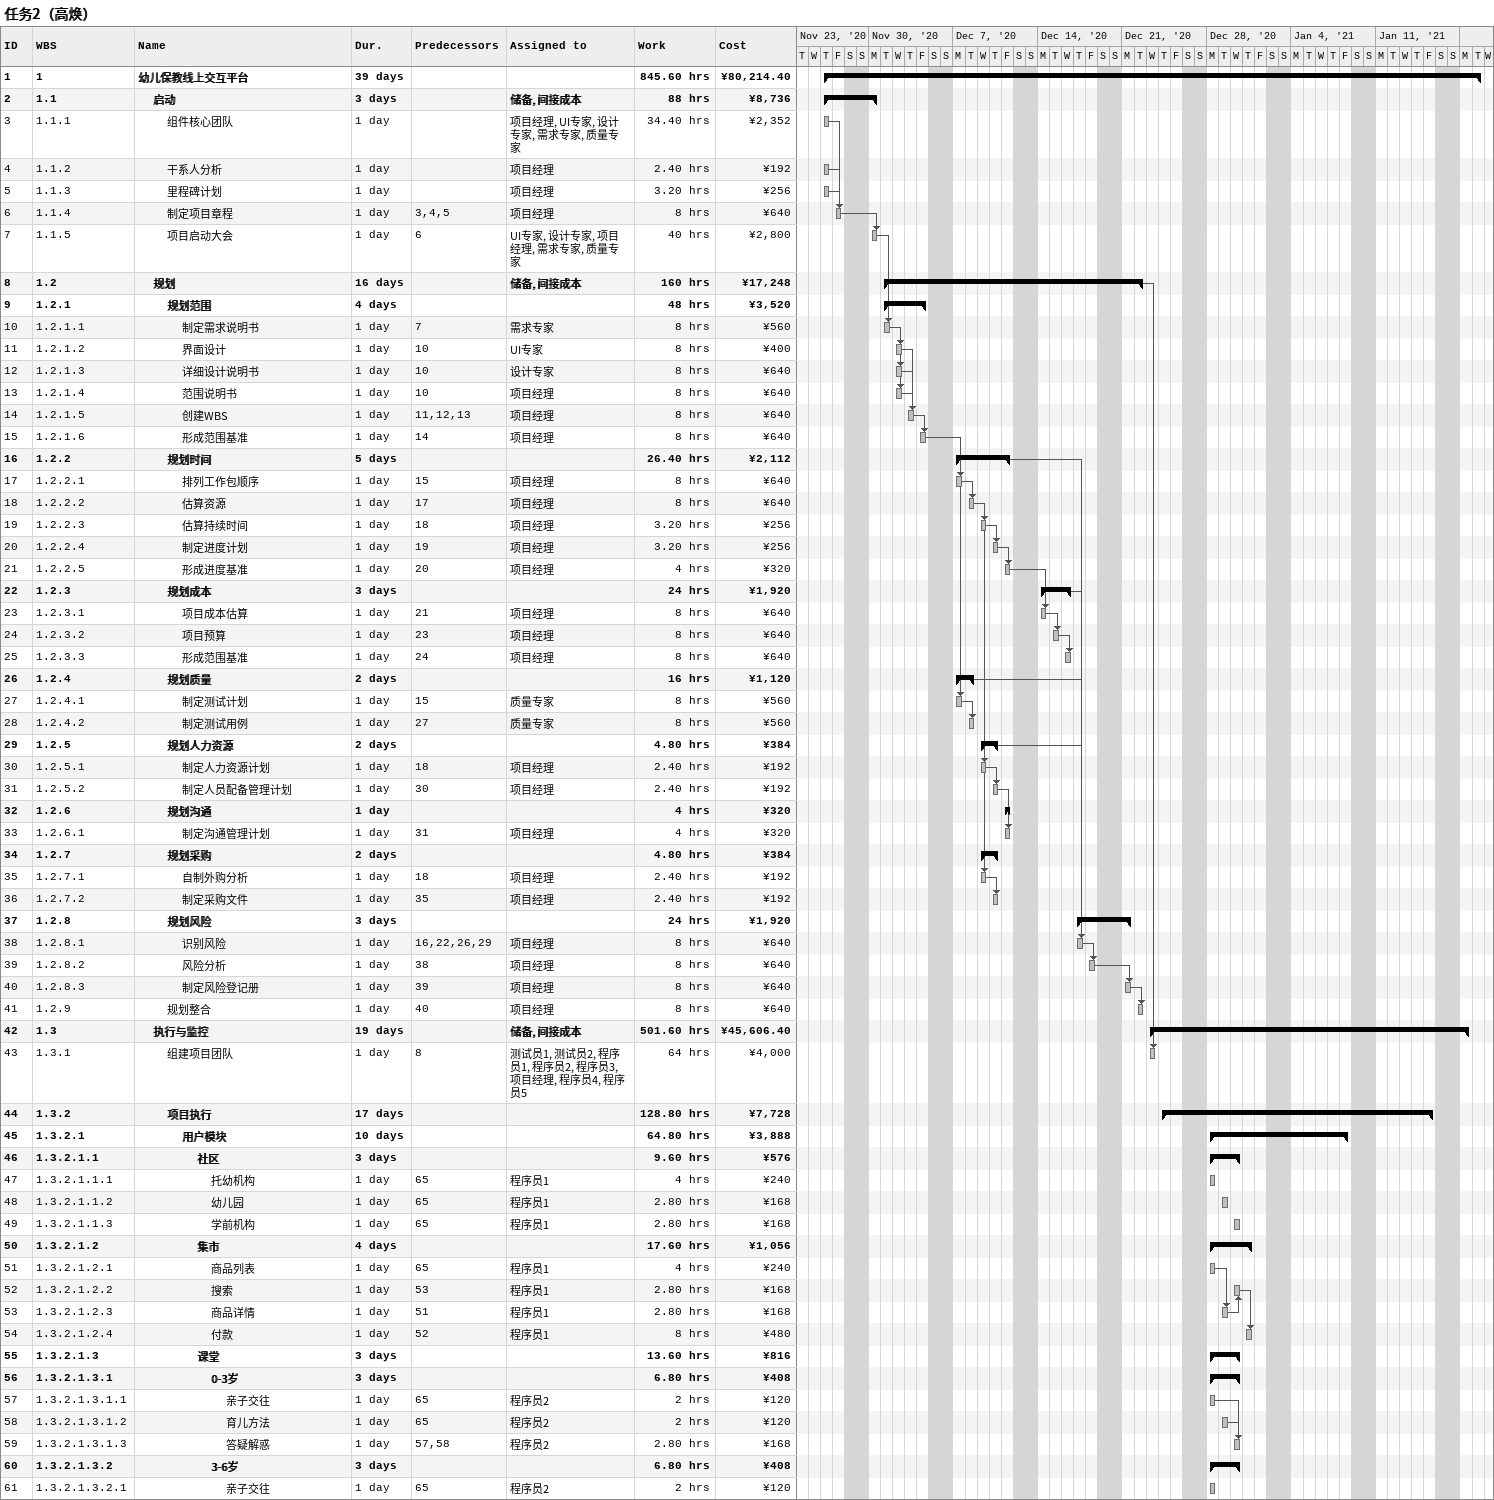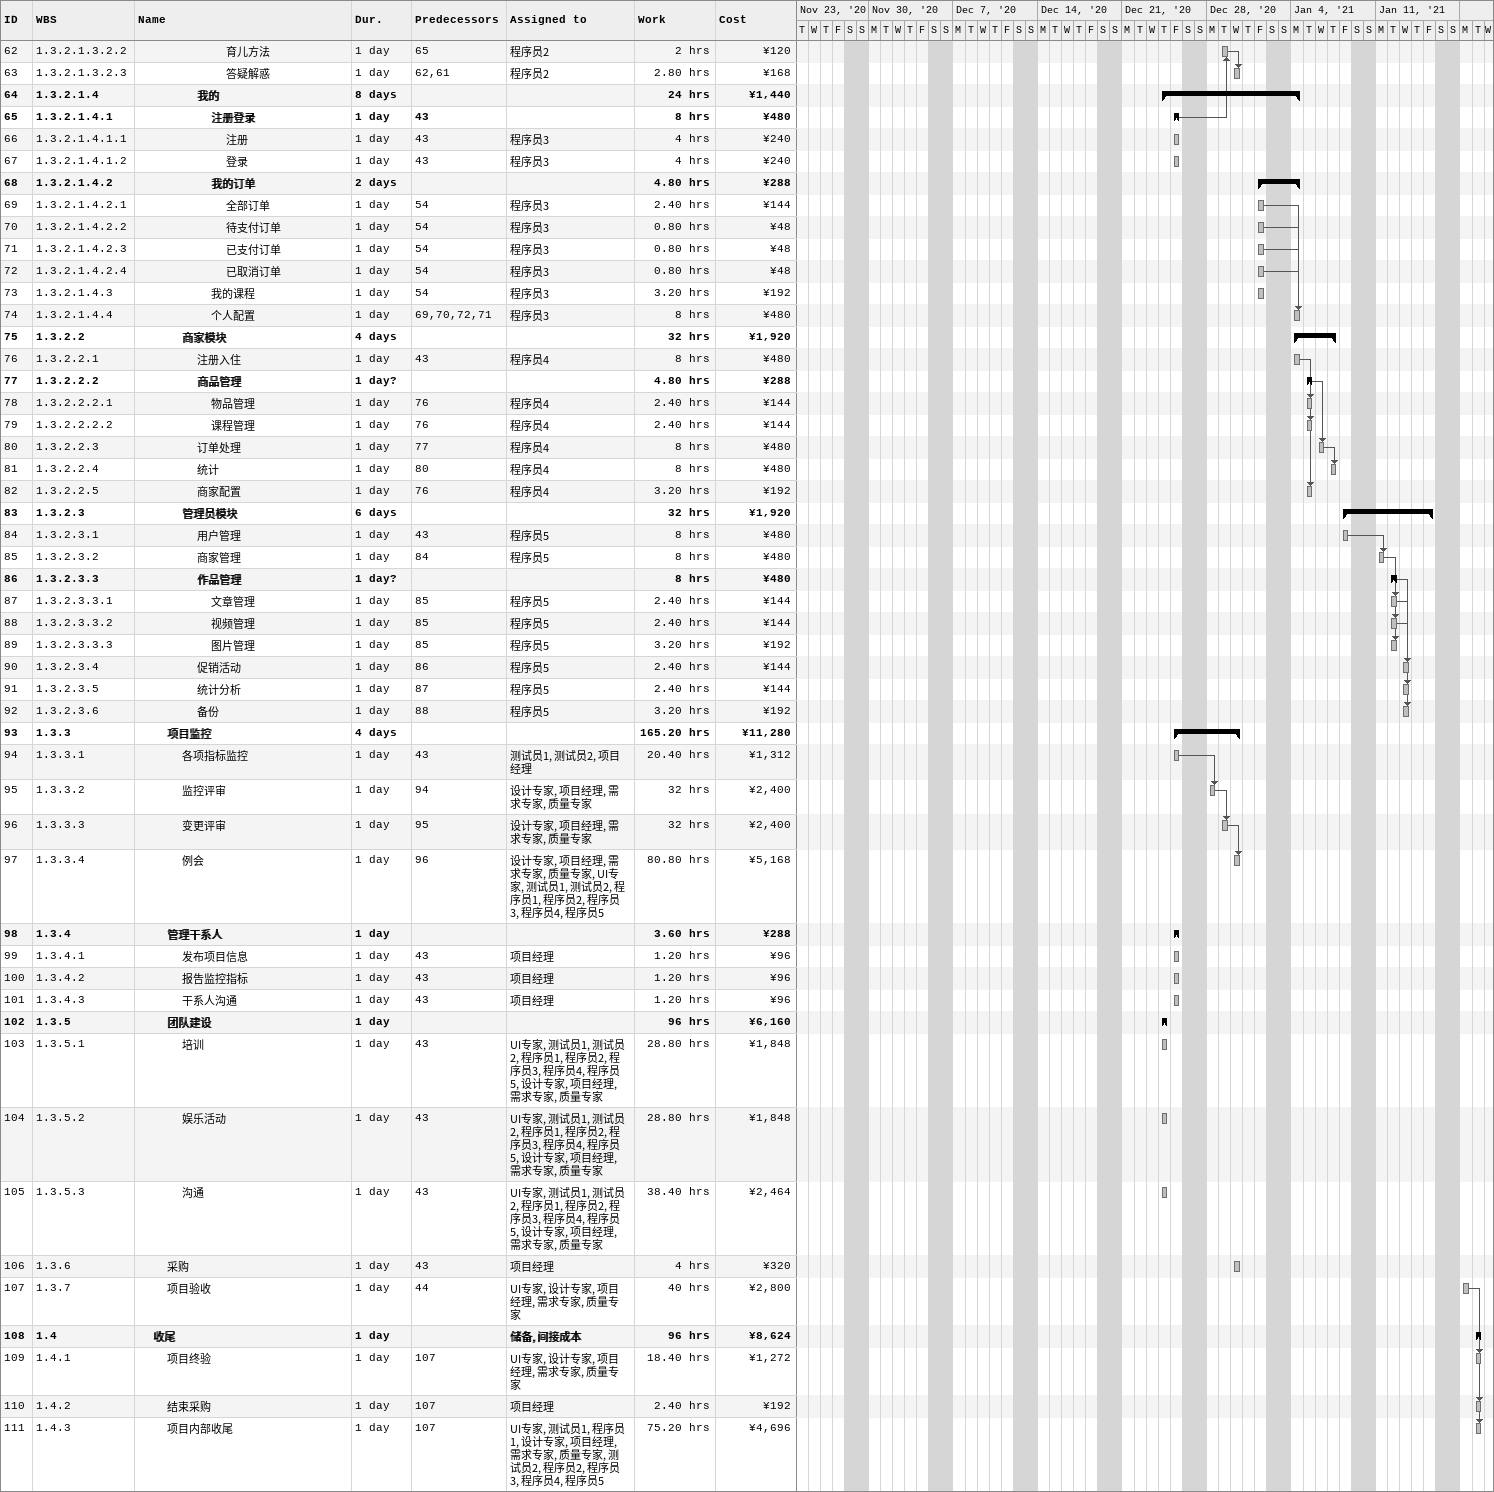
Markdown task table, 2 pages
任务2（高焕）

| ID | WBS | Task | Duration | Start | Finish | Predecessors | Resources | Work (h) | Cost (¥) |
|---|---|---|---|---|---|---|---|---|---|
| 1 | 1 | **幼儿保教线上交互平台** | 39d | 2020-11-26 | 2021-01-19 |  |  | 845.60 | 80214.40 |
| 2 | 1.1 | **启动** | 3d | 2020-11-26 | 2020-11-30 |  | 储备, 间接成本 | 88 | 8736 |
| 3 | 1.1.1 | 组件核心团队 | 1d | 2020-11-26 | 2020-11-26 |  | 项目经理, UI专家, 设计专家, 需求专家, 质量专家 | 34.40 | 2352 |
| 4 | 1.1.2 | 干系人分析 | 1d | 2020-11-26 | 2020-11-26 |  | 项目经理 | 2.40 | 192 |
| 5 | 1.1.3 | 里程碑计划 | 1d | 2020-11-26 | 2020-11-26 |  | 项目经理 | 3.20 | 256 |
| 6 | 1.1.4 | 制定项目章程 | 1d | 2020-11-27 | 2020-11-27 | 3, 4, 5 | 项目经理 | 8 | 640 |
| 7 | 1.1.5 | 项目启动大会 | 1d | 2020-11-30 | 2020-11-30 | 6 | UI专家, 设计专家, 项目经理, 需求专家, 质量专家 | 40 | 2800 |
| 8 | 1.2 | **规划** | 16d | 2020-12-01 | 2020-12-22 |  | 储备, 间接成本 | 160 | 17248 |
| 9 | 1.2.1 | **规划范围** | 4d | 2020-12-01 | 2020-12-04 |  |  | 48 | 3520 |
| 10 | 1.2.1.1 | 制定需求说明书 | 1d | 2020-12-01 | 2020-12-01 | 7 | 需求专家 | 8 | 560 |
| 11 | 1.2.1.2 | 界面设计 | 1d | 2020-12-02 | 2020-12-02 | 10 | UI专家 | 8 | 400 |
| 12 | 1.2.1.3 | 详细设计说明书 | 1d | 2020-12-02 | 2020-12-02 | 10 | 设计专家 | 8 | 640 |
| 13 | 1.2.1.4 | 范围说明书 | 1d | 2020-12-02 | 2020-12-02 | 10 | 项目经理 | 8 | 640 |
| 14 | 1.2.1.5 | 创建WBS | 1d | 2020-12-03 | 2020-12-03 | 11, 12, 13 | 项目经理 | 8 | 640 |
| 15 | 1.2.1.6 | 形成范围基准 | 1d | 2020-12-04 | 2020-12-04 | 14 | 项目经理 | 8 | 640 |
| 16 | 1.2.2 | **规划时间** | 5d | 2020-12-07 | 2020-12-11 |  |  | 26.40 | 2112 |
| 17 | 1.2.2.1 | 排列工作包顺序 | 1d | 2020-12-07 | 2020-12-07 | 15 | 项目经理 | 8 | 640 |
| 18 | 1.2.2.2 | 估算资源 | 1d | 2020-12-08 | 2020-12-08 | 17 | 项目经理 | 8 | 640 |
| 19 | 1.2.2.3 | 估算持续时间 | 1d | 2020-12-09 | 2020-12-09 | 18 | 项目经理 | 3.20 | 256 |
| 20 | 1.2.2.4 | 制定进度计划 | 1d | 2020-12-10 | 2020-12-10 | 19 | 项目经理 | 3.20 | 256 |
| 21 | 1.2.2.5 | 形成进度基准 | 1d | 2020-12-11 | 2020-12-11 | 20 | 项目经理 | 4 | 320 |
| 22 | 1.2.3 | **规划成本** | 3d | 2020-12-14 | 2020-12-16 |  |  | 24 | 1920 |
| 23 | 1.2.3.1 | 项目成本估算 | 1d | 2020-12-14 | 2020-12-14 | 21 | 项目经理 | 8 | 640 |
| 24 | 1.2.3.2 | 项目预算 | 1d | 2020-12-15 | 2020-12-15 | 23 | 项目经理 | 8 | 640 |
| 25 | 1.2.3.3 | 形成范围基准 | 1d | 2020-12-16 | 2020-12-16 | 24 | 项目经理 | 8 | 640 |
| 26 | 1.2.4 | **规划质量** | 2d | 2020-12-07 | 2020-12-08 |  |  | 16 | 1120 |
| 27 | 1.2.4.1 | 制定测试计划 | 1d | 2020-12-07 | 2020-12-07 | 15 | 质量专家 | 8 | 560 |
| 28 | 1.2.4.2 | 制定测试用例 | 1d | 2020-12-08 | 2020-12-08 | 27 | 质量专家 | 8 | 560 |
| 29 | 1.2.5 | **规划人力资源** | 2d | 2020-12-09 | 2020-12-10 |  |  | 4.80 | 384 |
| 30 | 1.2.5.1 | 制定人力资源计划 | 1d | 2020-12-09 | 2020-12-09 | 18 | 项目经理 | 2.40 | 192 |
| 31 | 1.2.5.2 | 制定人员配备管理计划 | 1d | 2020-12-10 | 2020-12-10 | 30 | 项目经理 | 2.40 | 192 |
| 32 | 1.2.6 | **规划沟通** | 1d | 2020-12-11 | 2020-12-11 |  |  | 4 | 320 |
| 33 | 1.2.6.1 | 制定沟通管理计划 | 1d | 2020-12-11 | 2020-12-11 | 31 | 项目经理 | 4 | 320 |
| 34 | 1.2.7 | **规划采购** | 2d | 2020-12-09 | 2020-12-10 |  |  | 4.80 | 384 |
| 35 | 1.2.7.1 | 自制外购分析 | 1d | 2020-12-09 | 2020-12-09 | 18 | 项目经理 | 2.40 | 192 |
| 36 | 1.2.7.2 | 制定采购文件 | 1d | 2020-12-10 | 2020-12-10 | 35 | 项目经理 | 2.40 | 192 |
| 37 | 1.2.8 | **规划风险** | 3d | 2020-12-17 | 2020-12-21 |  |  | 24 | 1920 |
| 38 | 1.2.8.1 | 识别风险 | 1d | 2020-12-17 | 2020-12-17 | 16, 22, 26, 29 | 项目经理 | 8 | 640 |
| 39 | 1.2.8.2 | 风险分析 | 1d | 2020-12-18 | 2020-12-18 | 38 | 项目经理 | 8 | 640 |
| 40 | 1.2.8.3 | 制定风险登记册 | 1d | 2020-12-21 | 2020-12-21 | 39 | 项目经理 | 8 | 640 |
| 41 | 1.2.9 | 规划整合 | 1d | 2020-12-22 | 2020-12-22 | 40 | 项目经理 | 8 | 640 |
| 42 | 1.3 | **执行与监控** | 19d | 2020-12-23 | 2021-01-18 |  | 储备, 间接成本 | 501.60 | 45606.40 |
| 43 | 1.3.1 | 组建项目团队 | 1d | 2020-12-23 | 2020-12-23 | 8 | 测试员1, 测试员2, 程序员1, 程序员2, 程序员3, 项目经理, 程序员4, 程序员5 | 64 | 4000 |
| 44 | 1.3.2 | **项目执行** | 17d | 2020-12-24 | 2021-01-15 |  |  | 128.80 | 7728 |
| 45 | 1.3.2.1 | **用户模块** | 10d | 2020-12-28 | 2021-01-08 |  |  | 64.80 | 3888 |
| 46 | 1.3.2.1.1 | **社区** | 3d | 2020-12-28 | 2020-12-30 |  |  | 9.60 | 576 |
| 47 | 1.3.2.1.1.1 | 托幼机构 | 1d | 2020-12-28 | 2020-12-28 | 65 | 程序员1 | 4 | 240 |
| 48 | 1.3.2.1.1.2 | 幼儿园 | 1d | 2020-12-29 | 2020-12-29 | 65 | 程序员1 | 2.80 | 168 |
| 49 | 1.3.2.1.1.3 | 学前机构 | 1d | 2020-12-30 | 2020-12-30 | 65 | 程序员1 | 2.80 | 168 |
| 50 | 1.3.2.1.2 | **集市** | 4d | 2020-12-28 | 2020-12-31 |  |  | 17.60 | 1056 |
| 51 | 1.3.2.1.2.1 | 商品列表 | 1d | 2020-12-28 | 2020-12-28 | 65 | 程序员1 | 4 | 240 |
| 52 | 1.3.2.1.2.2 | 搜索 | 1d | 2020-12-30 | 2020-12-30 | 53 | 程序员1 | 2.80 | 168 |
| 53 | 1.3.2.1.2.3 | 商品详情 | 1d | 2020-12-29 | 2020-12-29 | 51 | 程序员1 | 2.80 | 168 |
| 54 | 1.3.2.1.2.4 | 付款 | 1d | 2020-12-31 | 2020-12-31 | 52 | 程序员1 | 8 | 480 |
| 55 | 1.3.2.1.3 | **课堂** | 3d | 2020-12-28 | 2020-12-30 |  |  | 13.60 | 816 |
| 56 | 1.3.2.1.3.1 | **0-3岁** | 3d | 2020-12-28 | 2020-12-30 |  |  | 6.80 | 408 |
| 57 | 1.3.2.1.3.1.1 | 亲子交往 | 1d | 2020-12-28 | 2020-12-28 | 65 | 程序员2 | 2 | 120 |
| 58 | 1.3.2.1.3.1.2 | 育儿方法 | 1d | 2020-12-29 | 2020-12-29 | 65 | 程序员2 | 2 | 120 |
| 59 | 1.3.2.1.3.1.3 | 答疑解惑 | 1d | 2020-12-30 | 2020-12-30 | 57, 58 | 程序员2 | 2.80 | 168 |
| 60 | 1.3.2.1.3.2 | **3-6岁** | 3d | 2020-12-28 | 2020-12-30 |  |  | 6.80 | 408 |
| 61 | 1.3.2.1.3.2.1 | 亲子交往 | 1d | 2020-12-28 | 2020-12-28 | 65 | 程序员2 | 2 | 120 |
| 62 | 1.3.2.1.3.2.2 | 育儿方法 | 1d | 2020-12-29 | 2020-12-29 | 65 | 程序员2 | 2 | 120 |
| 63 | 1.3.2.1.3.2.3 | 答疑解惑 | 1d | 2020-12-30 | 2020-12-30 | 62, 61 | 程序员2 | 2.80 | 168 |
| 64 | 1.3.2.1.4 | **我的** | 8d | 2020-12-24 | 2021-01-04 |  |  | 24 | 1440 |
| 65 | 1.3.2.1.4.1 | **注册登录** | 1d | 2020-12-25 | 2020-12-25 | 43 |  | 8 | 480 |
| 66 | 1.3.2.1.4.1.1 | 注册 | 1d | 2020-12-25 | 2020-12-25 | 43 | 程序员3 | 4 | 240 |
| 67 | 1.3.2.1.4.1.2 | 登录 | 1d | 2020-12-25 | 2020-12-25 | 43 | 程序员3 | 4 | 240 |
| 68 | 1.3.2.1.4.2 | **我的订单** | 2d | 2021-01-01 | 2021-01-04 |  |  | 4.80 | 288 |
| 69 | 1.3.2.1.4.2.1 | 全部订单 | 1d | 2021-01-01 | 2021-01-01 | 54 | 程序员3 | 2.40 | 144 |
| 70 | 1.3.2.1.4.2.2 | 待支付订单 | 1d | 2021-01-01 | 2021-01-01 | 54 | 程序员3 | 0.80 | 48 |
| 71 | 1.3.2.1.4.2.3 | 已支付订单 | 1d | 2021-01-01 | 2021-01-01 | 54 | 程序员3 | 0.80 | 48 |
| 72 | 1.3.2.1.4.2.4 | 已取消订单 | 1d | 2021-01-01 | 2021-01-01 | 54 | 程序员3 | 0.80 | 48 |
| 73 | 1.3.2.1.4.3 | 我的课程 | 1d | 2021-01-01 | 2021-01-01 | 54 | 程序员3 | 3.20 | 192 |
| 74 | 1.3.2.1.4.4 | 个人配置 | 1d | 2021-01-04 | 2021-01-04 | 69, 70, 72, 71 | 程序员3 | 8 | 480 |
| 75 | 1.3.2.2 | **商家模块** | 4d | 2021-01-04 | 2021-01-07 |  |  | 32 | 1920 |
| 76 | 1.3.2.2.1 | 注册入住 | 1d | 2021-01-04 | 2021-01-04 | 43 | 程序员4 | 8 | 480 |
| 77 | 1.3.2.2.2 | **商品管理** | 1d? | 2021-01-05 | 2021-01-05 |  |  | 4.80 | 288 |
| 78 | 1.3.2.2.2.1 | 物品管理 | 1d | 2021-01-05 | 2021-01-05 | 76 | 程序员4 | 2.40 | 144 |
| 79 | 1.3.2.2.2.2 | 课程管理 | 1d | 2021-01-05 | 2021-01-05 | 76 | 程序员4 | 2.40 | 144 |
| 80 | 1.3.2.2.3 | 订单处理 | 1d | 2021-01-06 | 2021-01-06 | 77 | 程序员4 | 8 | 480 |
| 81 | 1.3.2.2.4 | 统计 | 1d | 2021-01-07 | 2021-01-07 | 80 | 程序员4 | 8 | 480 |
| 82 | 1.3.2.2.5 | 商家配置 | 1d | 2021-01-05 | 2021-01-05 | 76 | 程序员4 | 3.20 | 192 |
| 83 | 1.3.2.3 | **管理员模块** | 6d | 2021-01-08 | 2021-01-15 |  |  | 32 | 1920 |
| 84 | 1.3.2.3.1 | 用户管理 | 1d | 2021-01-08 | 2021-01-08 | 43 | 程序员5 | 8 | 480 |
| 85 | 1.3.2.3.2 | 商家管理 | 1d | 2021-01-11 | 2021-01-11 | 84 | 程序员5 | 8 | 480 |
| 86 | 1.3.2.3.3 | **作品管理** | 1d? | 2021-01-12 | 2021-01-12 |  |  | 8 | 480 |
| 87 | 1.3.2.3.3.1 | 文章管理 | 1d | 2021-01-12 | 2021-01-12 | 85 | 程序员5 | 2.40 | 144 |
| 88 | 1.3.2.3.3.2 | 视频管理 | 1d | 2021-01-12 | 2021-01-12 | 85 | 程序员5 | 2.40 | 144 |
| 89 | 1.3.2.3.3.3 | 图片管理 | 1d | 2021-01-12 | 2021-01-12 | 85 | 程序员5 | 3.20 | 192 |
| 90 | 1.3.2.3.4 | 促销活动 | 1d | 2021-01-13 | 2021-01-13 | 86 | 程序员5 | 2.40 | 144 |
| 91 | 1.3.2.3.5 | 统计分析 | 1d | 2021-01-13 | 2021-01-13 | 87 | 程序员5 | 2.40 | 144 |
| 92 | 1.3.2.3.6 | 备份 | 1d | 2021-01-13 | 2021-01-13 | 88 | 程序员5 | 3.20 | 192 |
| 93 | 1.3.3 | **项目监控** | 4d | 2020-12-25 | 2020-12-30 |  |  | 165.20 | 11280 |
| 94 | 1.3.3.1 | 各项指标监控 | 1d | 2020-12-25 | 2020-12-25 | 43 | 测试员1, 测试员2, 项目经理 | 20.40 | 1312 |
| 95 | 1.3.3.2 | 监控评审 | 1d | 2020-12-28 | 2020-12-28 | 94 | 设计专家, 项目经理, 需求专家, 质量专家 | 32 | 2400 |
| 96 | 1.3.3.3 | 变更评审 | 1d | 2020-12-29 | 2020-12-29 | 95 | 设计专家, 项目经理, 需求专家, 质量专家 | 32 | 2400 |
| 97 | 1.3.3.4 | 例会 | 1d | 2020-12-30 | 2020-12-30 | 96 | 设计专家, 项目经理, 需求专家, 质量专家, UI专家, 测试员1, 测试员2, 程序员1, 程序员2, 程序员3, 程序员4, 程序员5 | 80.80 | 5168 |
| 98 | 1.3.4 | **管理干系人** | 1d | 2020-12-25 | 2020-12-25 |  |  | 3.60 | 288 |
| 99 | 1.3.4.1 | 发布项目信息 | 1d | 2020-12-25 | 2020-12-25 | 43 | 项目经理 | 1.20 | 96 |
| 100 | 1.3.4.2 | 报告监控指标 | 1d | 2020-12-25 | 2020-12-25 | 43 | 项目经理 | 1.20 | 96 |
| 101 | 1.3.4.3 | 干系人沟通 | 1d | 2020-12-25 | 2020-12-25 | 43 | 项目经理 | 1.20 | 96 |
| 102 | 1.3.5 | **团队建设** | 1d | 2020-12-24 | 2020-12-24 |  |  | 96 | 6160 |
| 103 | 1.3.5.1 | 培训 | 1d | 2020-12-24 | 2020-12-24 | 43 | UI专家, 测试员1, 测试员2, 程序员1, 程序员2, 程序员3, 程序员4, 程序员5, 设计专家, 项目经理, 需求专家, 质量专家 | 28.80 | 1848 |
| 104 | 1.3.5.2 | 娱乐活动 | 1d | 2020-12-24 | 2020-12-24 | 43 | UI专家, 测试员1, 测试员2, 程序员1, 程序员2, 程序员3, 程序员4, 程序员5, 设计专家, 项目经理, 需求专家, 质量专家 | 28.80 | 1848 |
| 105 | 1.3.5.3 | 沟通 | 1d | 2020-12-24 | 2020-12-24 | 43 | UI专家, 测试员1, 测试员2, 程序员1, 程序员2, 程序员3, 程序员4, 程序员5, 设计专家, 项目经理, 需求专家, 质量专家 | 38.40 | 2464 |
| 106 | 1.3.6 | 采购 | 1d | 2020-12-30 | 2020-12-30 | 43 | 项目经理 | 4 | 320 |
| 107 | 1.3.7 | 项目验收 | 1d | 2021-01-18 | 2021-01-18 | 44 | UI专家, 设计专家, 项目经理, 需求专家, 质量专家 | 40 | 2800 |
| 108 | 1.4 | **收尾** | 1d | 2021-01-19 | 2021-01-19 |  | 储备, 间接成本 | 96 | 8624 |
| 109 | 1.4.1 | 项目终验 | 1d | 2021-01-19 | 2021-01-19 | 107 | UI专家, 设计专家, 项目经理, 需求专家, 质量专家 | 18.40 | 1272 |
| 110 | 1.4.2 | 结束采购 | 1d | 2021-01-19 | 2021-01-19 | 107 | 项目经理 | 2.40 | 192 |
| 111 | 1.4.3 | 项目内部收尾 | 1d | 2021-01-19 | 2021-01-19 | 107 | UI专家, 测试员1, 程序员1, 设计专家, 项目经理, 需求专家, 质量专家, 测试员2, 程序员2, 程序员3, 程序员4, 程序员5 | 75.20 | 4696 |
